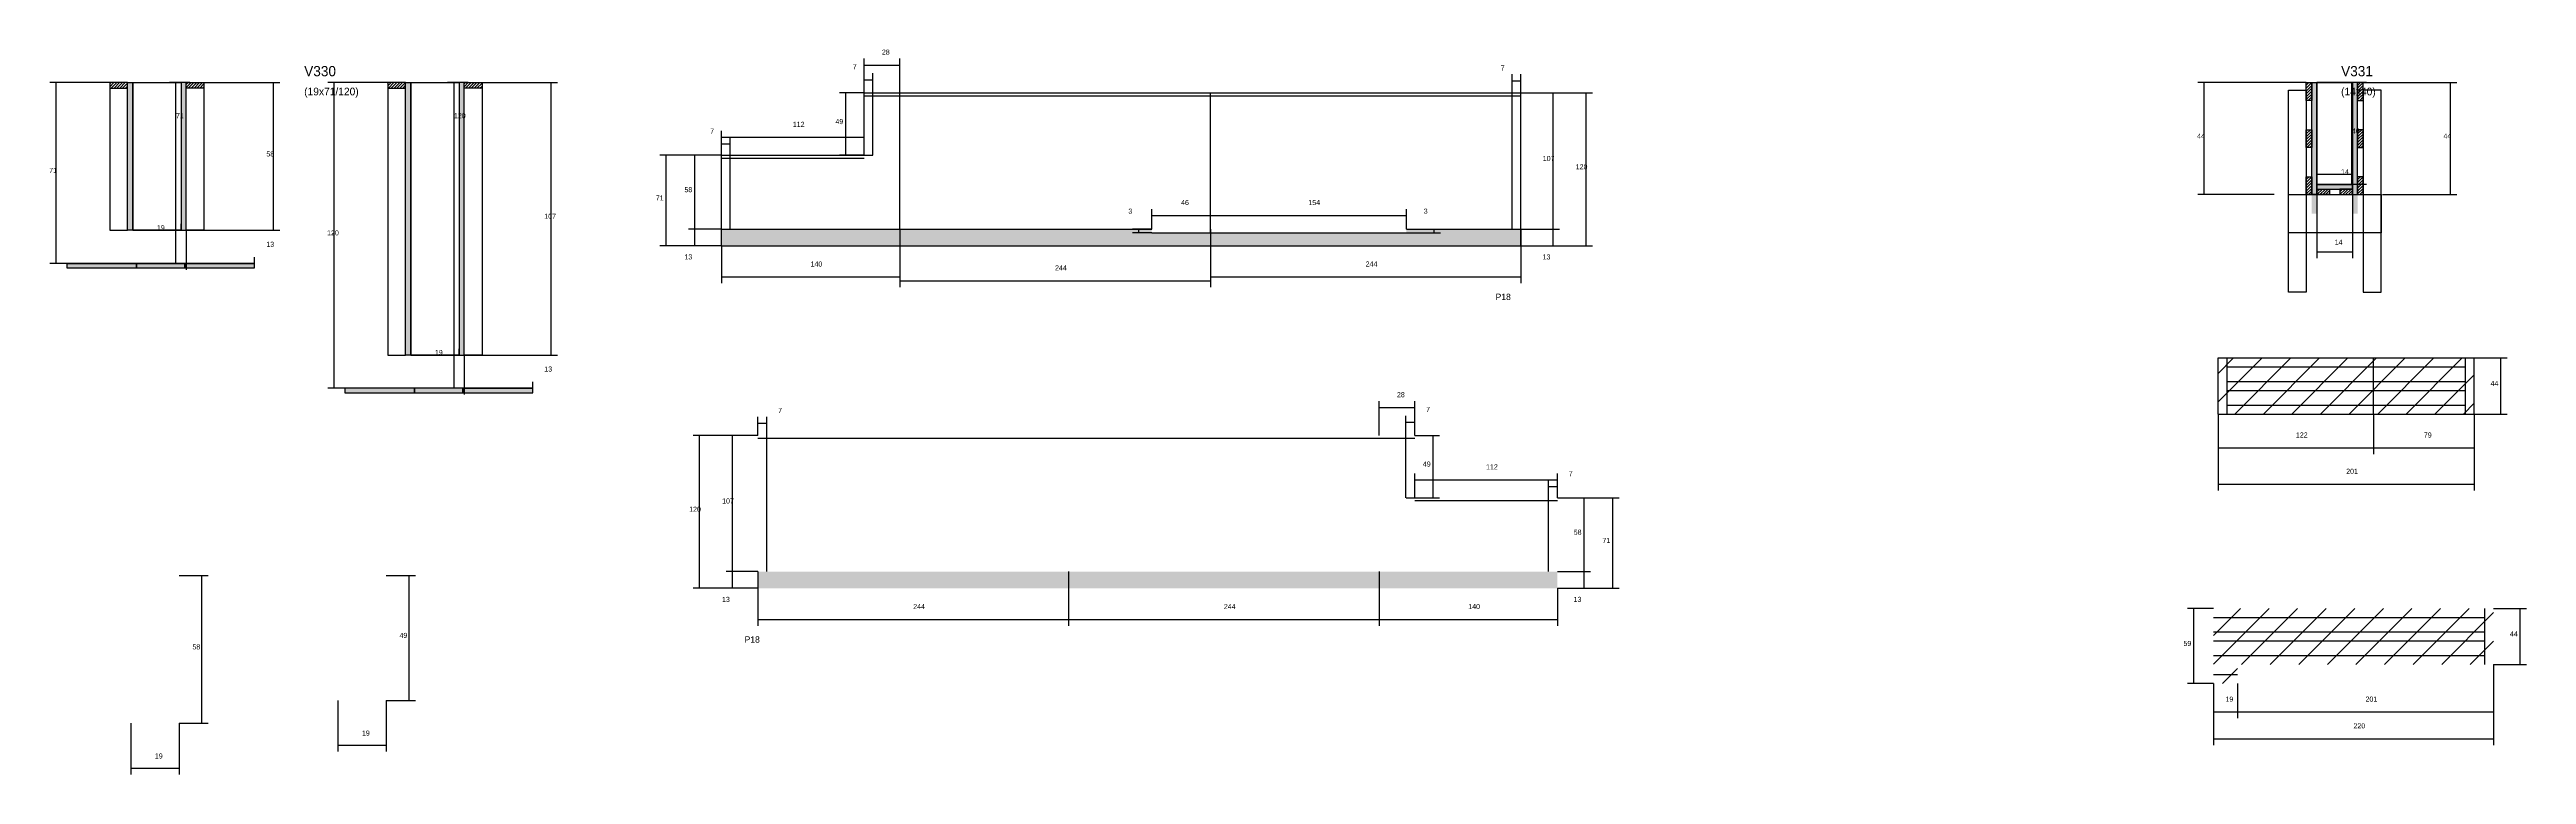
# Model space of a CAD drawing. Header units: metres. Extents: x -65046 to 21926, y -45195 to 1016.
# Drawn here: x 11000 to 12946, y -4943 to -4374 of the extents above; entities that cross this region are included whole.
import ezdxf

# ---------------------------------------------------------------- set-up
doc = ezdxf.new("R2010")
doc.units = ezdxf.units.M
for name, color, linetype in [('CONCRETO', 251, 'Continuous'), ('COTA', 241, 'Continuous'), ('Hachura', 253, 'Continuous'), ('Madeira', 126, 'Continuous'), ('NOMENCLATURA', 7, 'Continuous'), ('Painéis', 200, 'Continuous'), ('REAPROVEITAMENTO', 251, 'Continuous'), ('SARR_2.2x7', 40, 'Continuous'), ('SARR_3.5x7', 81, 'Continuous'), ('Texto Seção', 7, 'Continuous')]:
    doc.layers.add(name, color=color, linetype=linetype)

msp = doc.modelspace()

# ---------------------------------------------------------------- hatches: boundary and pattern name
at = {"layer": 'COTA'}
h = msp.add_hatch(dxfattribs=at)
h.set_pattern_fill('AR-CONC', scale=0.03)
h.paths.add_polyline_path([(12065.8, -4515.1), (12065.8, -4518.1), (12065.8, -4518.1), (11865.8, -4518.1), (11865.8, -4518.1), (11865.8, -4515.1), (11865.8, -4515.1), (11527.8, -4515.1), (11527.8, -4515.1), (11527.8, -4528.1), (11527.8, -4528.1), (12155.8, -4528.1), (12155.8, -4528.1), (12155.8, -4515.1), (12155.8, -4515.1), (12065.8, -4515.1)])
h = msp.add_hatch(dxfattribs=at)
h.set_pattern_fill('AR-CONC', scale=0.03)
h.paths.add_polyline_path([(12184.4, -4797.1), (12184.4, -4784.1), (12184.4, -4784.1), (11556.4, -4784.1), (11556.4, -4784.1), (11556.4, -4797.1), (11556.4, -4797.1), (12184.4, -4797.1)])
at = {"layer": 'Hachura'}
h = msp.add_hatch(dxfattribs=at)
h.set_pattern_fill('ANSI31', scale=0.5)
h.paths.add_polyline_path([(11061.3, -4404.4), (11061.3, -4400), (11061.3, -4400), (11047.3, -4400), (11047.3, -4400), (11047.3, -4404.4), (11047.3, -4404.4), (11061.3, -4404.4)])
h = msp.add_hatch(color=8, dxfattribs=at)
h.dxf.hatch_style = 1
h.paths.add_polyline_path([(11061.3, -4516), (11065.3, -4516), (11065.3, -4516), (11065.3, -4400), (11065.3, -4400), (11061.3, -4400), (11061.3, -4400), (11061.3, -4516)])
h = msp.add_hatch(color=8, dxfattribs=at)
h.dxf.hatch_style = 1
h.paths.add_polyline_path([(11103.3, -4516), (11107.3, -4516), (11107.3, -4516), (11107.3, -4400), (11107.3, -4400), (11103.3, -4400), (11103.3, -4400), (11103.3, -4516)])
h = msp.add_hatch(dxfattribs=at)
h.set_pattern_fill('ANSI31', scale=0.5)
h.paths.add_polyline_path([(11107.3, -4404.4), (11107.3, -4400), (11107.3, -4400), (11121.3, -4400), (11121.3, -4400), (11121.3, -4404.4), (11121.3, -4404.4), (11107.3, -4404.4)])
h = msp.add_hatch(dxfattribs=at)
h.set_pattern_fill('ANSI31', scale=0.5)
h.paths.add_polyline_path([(11279.7, -4404.4), (11279.7, -4400), (11279.7, -4400), (11265.7, -4400), (11265.7, -4400), (11265.7, -4404.4), (11265.7, -4404.4), (11279.7, -4404.4)])
h = msp.add_hatch(color=8, dxfattribs=at)
h.dxf.hatch_style = 1
h.paths.add_polyline_path([(11279.7, -4614), (11283.7, -4614), (11283.7, -4614), (11283.7, -4400), (11283.7, -4400), (11279.7, -4400), (11279.7, -4400), (11279.7, -4614)])
h = msp.add_hatch(color=8, dxfattribs=at)
h.dxf.hatch_style = 1
h.paths.add_polyline_path([(11321.7, -4614), (11325.7, -4614), (11325.7, -4614), (11325.7, -4400), (11325.7, -4400), (11321.7, -4400), (11321.7, -4400), (11321.7, -4614)])
h = msp.add_hatch(dxfattribs=at)
h.set_pattern_fill('ANSI31', scale=0.5)
h.paths.add_polyline_path([(11325.7, -4404.4), (11325.7, -4400), (11325.7, -4400), (11339.7, -4400), (11339.7, -4400), (11339.7, -4404.4), (11339.7, -4404.4), (11325.7, -4404.4)])
h = msp.add_hatch(dxfattribs=at)
h.set_pattern_fill('ANSI31', scale=0.5)
h.paths.add_polyline_path([(12777, -4414), (12772.6, -4414), (12772.6, -4414), (12772.6, -4400), (12772.6, -4400), (12777, -4400), (12777, -4400), (12777, -4414)])
h = msp.add_hatch(color=8, dxfattribs=at)
h.dxf.hatch_style = 1
h.paths.add_polyline_path([(12781, -4400), (12777, -4400), (12777, -4400), (12777, -4503), (12777, -4503), (12781, -4503), (12781, -4503), (12781, -4400)])
h = msp.add_hatch(color=8, dxfattribs=at)
h.dxf.hatch_style = 1
h.paths.add_polyline_path([(12813, -4400), (12809, -4400), (12809, -4400), (12809, -4503), (12809, -4503), (12813, -4503), (12813, -4503), (12813, -4400)])
h = msp.add_hatch(dxfattribs=at)
h.set_pattern_fill('ANSI31', scale=0.5)
h.paths.add_polyline_path([(12813, -4414), (12817.4, -4414), (12817.4, -4414), (12817.4, -4400), (12817.4, -4400), (12813, -4400), (12813, -4400), (12813, -4414)])
h = msp.add_hatch(dxfattribs=at)
h.set_pattern_fill('ANSI31', scale=0.5)
h.paths.add_polyline_path([(12777, -4451), (12772.6, -4451), (12772.6, -4451), (12772.6, -4437), (12772.6, -4437), (12777, -4437), (12777, -4437), (12777, -4451)])
h = msp.add_hatch(dxfattribs=at)
h.set_pattern_fill('ANSI31', scale=0.5)
h.paths.add_polyline_path([(12813, -4451), (12817.4, -4451), (12817.4, -4451), (12817.4, -4437), (12817.4, -4437), (12813, -4437), (12813, -4437), (12813, -4451)])
h = msp.add_hatch(dxfattribs=at)
h.set_pattern_fill('ANSI31', scale=0.5)
h.paths.add_polyline_path([(12777, -4488), (12772.6, -4488), (12772.6, -4488), (12772.6, -4474), (12772.6, -4474), (12777, -4474), (12777, -4474), (12777, -4488)])
h = msp.add_hatch(dxfattribs=at)
h.set_pattern_fill('ANSI31', scale=0.5)
h.paths.add_polyline_path([(12813, -4488), (12817.4, -4488), (12817.4, -4488), (12817.4, -4474), (12817.4, -4474), (12813, -4474), (12813, -4474), (12813, -4488)])
h = msp.add_hatch(color=8, dxfattribs=at)
h.dxf.hatch_style = 1
h.paths.add_polyline_path([(12809, -4483.6), (12809, -4480), (12809, -4480), (12781, -4480), (12781, -4480), (12781, -4483.6), (12781, -4483.6), (12809, -4483.6)])
h = msp.add_hatch(dxfattribs=at)
h.set_pattern_fill('ANSI31', scale=0.5)
h.paths.add_polyline_path([(12781, -4488), (12781, -4483.6), (12781, -4483.6), (12791, -4483.6), (12791, -4483.6), (12791, -4488), (12791, -4488), (12781, -4488)])
h = msp.add_hatch(dxfattribs=at)
h.set_pattern_fill('ANSI31', scale=0.5)
h.paths.add_polyline_path([(12809, -4488), (12809, -4483.6), (12809, -4483.6), (12799, -4483.6), (12799, -4483.6), (12799, -4488), (12799, -4488), (12809, -4488)])
h = msp.add_hatch(color=8, dxfattribs=at)
h.dxf.hatch_style = 1
h.paths.add_polyline_path([(11068.3, -4545.6), (11068.3, -4542), (11068.3, -4542), (11013.5, -4542), (11013.5, -4542), (11013.5, -4545.6), (11013.5, -4545.6), (11068.3, -4545.6)])
h = msp.add_hatch(color=8, dxfattribs=at)
h.dxf.hatch_style = 1
h.paths.add_polyline_path([(11106.3, -4545.6), (11106.3, -4542), (11106.3, -4542), (11068.3, -4542), (11068.3, -4542), (11068.3, -4545.6), (11068.3, -4545.6), (11106.3, -4545.6)])
h = msp.add_hatch(color=8, dxfattribs=at)
h.dxf.hatch_style = 1
h.paths.add_polyline_path([(11161.1, -4545.6), (11161.1, -4542), (11161.1, -4542), (11106.3, -4542), (11106.3, -4542), (11106.3, -4545.6), (11106.3, -4545.6), (11161.1, -4545.6)])
h = msp.add_hatch(color=8, dxfattribs=at)
h.dxf.hatch_style = 1
h.paths.add_polyline_path([(11286.7, -4643.6), (11286.7, -4640), (11286.7, -4640), (11231.9, -4640), (11231.9, -4640), (11231.9, -4643.6), (11231.9, -4643.6), (11286.7, -4643.6)])
h = msp.add_hatch(color=8, dxfattribs=at)
h.dxf.hatch_style = 1
h.paths.add_polyline_path([(11324.7, -4643.6), (11324.7, -4640), (11324.7, -4640), (11286.7, -4640), (11286.7, -4640), (11286.7, -4643.6), (11286.7, -4643.6), (11324.7, -4643.6)])
h = msp.add_hatch(color=8, dxfattribs=at)
h.dxf.hatch_style = 1
h.paths.add_polyline_path([(11379.5, -4643.6), (11379.5, -4640), (11379.5, -4640), (11324.7, -4640), (11324.7, -4640), (11324.7, -4643.6), (11324.7, -4643.6), (11379.5, -4643.6)])
at = {"layer": 'REAPROVEITAMENTO'}
h = msp.add_hatch(dxfattribs=at)
h.set_pattern_fill('ANSI31', scale=5)
h.paths.add_polyline_path([(12904.5, -4660.3), (12904.5, -4616.3), (12904.5, -4616.3), (12703.5, -4616.3), (12703.5, -4616.3), (12703.5, -4660.3), (12703.5, -4660.3), (12904.5, -4660.3)])
h = msp.add_hatch(dxfattribs=at)
h.set_pattern_fill('ANSI31', scale=5)
h.paths.add_polyline_path([(12718.7, -4872), (12718.7, -4857), (12718.7, -4857), (12919.7, -4857), (12919.7, -4857), (12919.7, -4813), (12919.7, -4813), (12699.7, -4813), (12699.7, -4813), (12699.7, -4872), (12699.7, -4872), (12718.7, -4872)])

# ---------------------------------------------------------------- linework, layer by layer
at = {"layer": 'CONCRETO'}
for points in [[(11065.3, -4400), (11065.3, -4400), (11103.3, -4400), (11103.3, -4428), (11103.3, -4428), (11103.3, -4516), (11065.3, -4516), (11065.3, -4400)], [(11283.7, -4400), (11283.7, -4400), (11321.7, -4400), (11321.7, -4428), (11321.7, -4428), (11321.7, -4614), (11283.7, -4614), (11283.7, -4400)], [(12781, -4400), (12781, -4400), (12809, -4400), (12809, -4428), (12809, -4428), (12809, -4480), (12781, -4480), (12781, -4400)], [(12781, -4480), (12809, -4480), (12809, -4400), (12781, -4400)]]:
    msp.add_lwpolyline(points, close=True, dxfattribs=at)
at = {"layer": 'COTA'}
for p, q in [((11639.8, -4408.1), (11639.8, -4392.7)), ((11646.8, -4408.1), (11646.8, -4392.7)), ((12148.8, -4408.1), (12148.8, -4393.5)), ((12155.8, -4408.1), (12155.8, -4393.5)), ((11061.3, -4400), (11000.2, -4400)), ((11005.2, -4542), (11005.2, -4400)), ((11110.3, -4400), (11094.3, -4400)), ((11099.3, -4542), (11099.3, -4400)), ((11107.3, -4400), (11180.8, -4400)), ((11175.8, -4516), (11175.8, -4400)), ((11279.7, -4400), (11218.5, -4400)), ((11223.5, -4640), (11223.5, -4400)), ((11328.7, -4400), (11312.7, -4400)), ((11317.7, -4640), (11317.7, -4400)), ((11325.7, -4400), (11399.1, -4400)), ((11394.1, -4614), (11394.1, -4400)), ((11639.8, -4397.7), (11646.8, -4397.7)), ((12148.8, -4398.5), (12155.8, -4398.5)), ((12772.6, -4400), (12687.4, -4400)), ((12692.4, -4488), (12692.4, -4400)), ((12820, -4400), (12803.5, -4400)), ((12808.5, -4480), (12808.5, -4400)), ((12817, -4400), (12890.9, -4400)), ((12885.9, -4488), (12885.9, -4400)), ((11527.7, -4457.1), (11527.7, -4443.2)), ((11527.7, -4448.2), (11534.7, -4448.2)), ((11534.7, -4457.1), (11534.7, -4443.2)), ((11527.8, -4457.1), (11501.9, -4457.1)), ((11506.9, -4515.1), (11506.9, -4457.1)), ((12781, -4488), (12781, -4467)), ((12781, -4472), (12809, -4472)), ((12809, -4488), (12809, -4467)), ((12747.4, -4488), (12687.4, -4488)), ((12781, -4488), (12781, -4537.8)), ((12820, -4480), (12803.5, -4480)), ((12809, -4488), (12809, -4537.8)), ((12832.6, -4488), (12890.9, -4488)), ((11065.3, -4516), (11065.3, -4511)), ((11103.3, -4516), (11103.3, -4511)), ((11065.3, -4516), (11103.3, -4516)), ((11107.3, -4516), (11180.8, -4516)), ((11107.3, -4516), (11107.3, -4547)), ((11527.8, -4515.1), (11501.9, -4515.1)), ((12781, -4532.8), (12809, -4532.8)), ((11013.5, -4542), (11000.2, -4542)), ((11110.3, -4542), (11094.3, -4542)), ((11107.3, -4542), (11161.1, -4542)), ((11161.1, -4542), (11161.1, -4537)), ((11283.7, -4614), (11283.7, -4609)), ((11321.7, -4614), (11321.7, -4609)), ((11283.7, -4614), (11321.7, -4614)), ((11325.7, -4614), (11399.1, -4614)), ((11325.7, -4614), (11325.7, -4645)), ((12904.5, -4616.3), (12930.4, -4616.3)), ((12925.4, -4660.3), (12925.4, -4616.3)), ((11231.9, -4640), (11218.5, -4640)), ((11328.7, -4640), (11312.7, -4640)), ((11325.7, -4640), (11379.5, -4640)), ((11379.5, -4640), (11379.5, -4635)), ((11556.4, -4677.1), (11556.4, -4662.6)), ((11556.4, -4667.6), (11563.4, -4667.6)), ((11563.4, -4677.1), (11563.4, -4662.6)), ((12065.4, -4677.1), (12065.4, -4661.7)), ((12065.4, -4666.7), (12072.4, -4666.7)), ((12072.4, -4677.1), (12072.4, -4661.7)), ((12703.5, -4660.3), (12703.5, -4691.9)), ((12703.5, -4660.3), (12703.5, -4720.4)), ((12825.5, -4660.3), (12825.5, -4691.9)), ((12825.5, -4660.3), (12825.5, -4691.9)), ((12904.5, -4660.3), (12904.5, -4691.9)), ((12904.5, -4660.3), (12904.5, -4720.4)), ((12904.5, -4660.3), (12930.4, -4660.3)), ((12703.5, -4686.9), (12825.5, -4686.9)), ((12825.5, -4686.9), (12904.5, -4686.9)), ((12177.5, -4726.1), (12177.5, -4712.2)), ((12177.5, -4717.2), (12184.5, -4717.2)), ((12184.4, -4726.1), (12210.3, -4726.1)), ((12184.5, -4726.1), (12184.5, -4712.2)), ((12205.3, -4784.1), (12205.3, -4726.1)), ((12703.5, -4715.4), (12904.5, -4715.4)), ((12184.4, -4784.1), (12210.3, -4784.1)), ((11101.7, -4787.2), (11124.7, -4787.2)), ((11119.7, -4903.2), (11119.7, -4787.2)), ((11264.4, -4787.2), (11287.4, -4787.2)), ((11282.4, -4885.2), (11282.4, -4787.2)), ((12699.7, -4813), (12679.3, -4813)), ((12684.3, -4872), (12684.3, -4813)), ((12919.7, -4857), (12919.7, -4920.3)), ((12919.7, -4857), (12919.7, -4899.3)), ((12699.7, -4872), (12679.3, -4872)), ((12699.7, -4872), (12699.7, -4920.3)), ((12699.7, -4872), (12699.7, -4899.3)), ((12718.7, -4872), (12718.7, -4899.3)), ((12718.7, -4872), (12718.7, -4899.3)), ((11226.4, -4885.2), (11226.4, -4925.4)), ((11264.4, -4885.2), (11264.4, -4925.4)), ((11264.4, -4885.2), (11287.4, -4885.2)), ((12699.7, -4894.3), (12718.7, -4894.3)), ((12718.7, -4894.3), (12919.7, -4894.3)), ((11063.8, -4903.2), (11063.8, -4943.4)), ((11101.7, -4903.2), (11101.7, -4943.4)), ((11101.7, -4903.2), (11124.7, -4903.2)), ((11226.4, -4920.4), (11264.4, -4920.4)), ((12699.7, -4915.3), (12919.7, -4915.3)), ((11063.8, -4938.4), (11101.7, -4938.4))]:
    msp.add_line(p, q, dxfattribs=at)
at = {"layer": 'Madeira'}
for points in [[(11061.3, -4404.4), (11061.3, -4400), (11047.3, -4400), (11047.3, -4404.4)], [(11061.3, -4400), (11047.3, -4400), (11047.3, -4516), (11061.3, -4516)], [(11107.3, -4404.4), (11107.3, -4400), (11121.3, -4400), (11121.3, -4404.4)], [(11107.3, -4400), (11121.3, -4400), (11121.3, -4516), (11107.3, -4516)], [(11279.7, -4404.4), (11279.7, -4400), (11265.7, -4400), (11265.7, -4404.4)], [(11279.7, -4400), (11265.7, -4400), (11265.7, -4614), (11279.7, -4614)], [(11325.7, -4404.4), (11325.7, -4400), (11339.7, -4400), (11339.7, -4404.4)], [(11325.7, -4400), (11339.7, -4400), (11339.7, -4614), (11325.7, -4614)], [(12777, -4414), (12772.6, -4414), (12772.6, -4400), (12777, -4400)], [(12813, -4414), (12817.4, -4414), (12817.4, -4400), (12813, -4400)], [(12777, -4451), (12772.6, -4451), (12772.6, -4437), (12777, -4437)], [(12813, -4451), (12817.4, -4451), (12817.4, -4437), (12813, -4437)], [(12777, -4488), (12772.6, -4488), (12772.6, -4474), (12777, -4474)], [(12813, -4488), (12817.4, -4488), (12817.4, -4474), (12813, -4474)], [(12781, -4488), (12781, -4483.6), (12791, -4483.6), (12791, -4488)], [(12809, -4488), (12809, -4483.6), (12799, -4483.6), (12799, -4488)]]:
    msp.add_lwpolyline(points, close=True, dxfattribs=at)
at = {"layer": 'Painéis'}
for p, q in [((11639.8, -4408.1), (11639.8, -4381.2)), ((11639.8, -4386.2), (11667.8, -4386.2)), ((11667.8, -4408.1), (11667.8, -4381.2)), ((11639.8, -4408.1), (11620.5, -4408.1)), ((11625.5, -4457.1), (11625.5, -4408.1)), ((11639.8, -4408.1), (12155.8, -4408.1)), ((11639.8, -4457.1), (11639.8, -4408.1)), ((11667.8, -4515.1), (11667.8, -4408.1)), ((11911.8, -4518.1), (11911.8, -4408.1)), ((12155.8, -4515.1), (12155.8, -4408.1)), ((12155.8, -4408.1), (12186, -4408.1)), ((12155.8, -4408.1), (12211.9, -4408.1)), ((12181, -4515.1), (12181, -4408.1)), ((12206.9, -4528.1), (12206.9, -4408.1)), ((12781, -4488), (12781, -4400)), ((12809, -4488), (12809, -4400)), ((11527.8, -4457.1), (11527.8, -4437.9)), ((11527.8, -4442.9), (11639.8, -4442.9)), ((11639.8, -4457.1), (11639.8, -4437.9)), ((11527.8, -4457.1), (11479.3, -4457.1)), ((11484.3, -4528.1), (11484.3, -4457.1)), ((11527.8, -4457.1), (11639.8, -4457.1)), ((11527.8, -4515.1), (11527.8, -4457.1)), ((11639.8, -4457.1), (11620.5, -4457.1)), ((12781, -4480), (12809, -4480)), ((12781, -4483.6), (12781, -4480)), ((12809, -4483.6), (12809, -4480)), ((11865.8, -4515.1), (11865.8, -4499.3)), ((11865.8, -4504.3), (11911.8, -4504.3)), ((11911.8, -4515.1), (11911.8, -4499.3)), ((11911.8, -4518.1), (11911.8, -4499.3)), ((11911.8, -4504.3), (12065.8, -4504.3)), ((12065.8, -4515.1), (12065.8, -4499.3)), ((11527.8, -4528.1), (11479.3, -4528.1)), ((11527.8, -4515.1), (11501.9, -4515.1)), ((11527.8, -4528.1), (11501.9, -4528.1)), ((11506.9, -4528.1), (11506.9, -4515.1)), ((11527.8, -4515.1), (11865.8, -4515.1)), ((11527.8, -4528.1), (11527.8, -4515.1)), ((11527.8, -4528.1), (12155.8, -4528.1)), ((11527.8, -4528.1), (11527.8, -4557.6)), ((11667.8, -4515.1), (11667.8, -4557.6)), ((11667.8, -4515.1), (11667.8, -4560.6)), ((11865.8, -4515.1), (11850.7, -4515.1)), ((11865.8, -4518.1), (11850.7, -4518.1)), ((11855.7, -4518.1), (11855.7, -4515.1)), ((11865.8, -4518.1), (12065.8, -4518.1)), ((11911.8, -4515.1), (11911.8, -4557.6)), ((11911.8, -4518.1), (11911.8, -4560.6)), ((12065.8, -4515.1), (12155.8, -4515.1)), ((12065.8, -4515.1), (12092.7, -4515.1)), ((12065.8, -4518.1), (12092.7, -4518.1)), ((12087.7, -4518.1), (12087.7, -4515.1)), ((12155.8, -4528.1), (12155.8, -4515.1)), ((12155.8, -4515.1), (12186, -4515.1)), ((12155.8, -4515.1), (12186, -4515.1)), ((12155.8, -4515.1), (12155.8, -4557.6)), ((12155.8, -4528.1), (12186, -4528.1)), ((12155.8, -4528.1), (12211.9, -4528.1)), ((12181, -4528.1), (12181, -4515.1)), ((11013.5, -4542), (11068.3, -4542)), ((11068.3, -4542), (11106.3, -4542)), ((11106.3, -4542), (11161.1, -4542)), ((11527.8, -4552.6), (11667.8, -4552.6)), ((11911.8, -4552.6), (12155.8, -4552.6)), ((11667.8, -4555.6), (11911.8, -4555.6)), ((12703.5, -4616.3), (12904.5, -4616.3)), ((12703.5, -4660.3), (12703.5, -4616.3)), ((12825.5, -4660.3), (12825.5, -4616.3)), ((12904.5, -4660.3), (12904.5, -4616.3)), ((12044.4, -4677.1), (12044.4, -4650.2)), ((12044.4, -4655.2), (12072.4, -4655.2)), ((12072.4, -4677.1), (12072.4, -4650.2)), ((12703.5, -4660.3), (12904.5, -4660.3)), ((11556.4, -4677.1), (11505.6, -4677.1)), ((11510.6, -4797.1), (11510.6, -4677.1)), ((11556.4, -4677.1), (11531.4, -4677.1)), ((11536.4, -4784.1), (11536.4, -4677.1)), ((12072.4, -4677.1), (12091.8, -4677.1)), ((12086.8, -4726.1), (12086.8, -4677.1)), ((12072.4, -4726.1), (12072.4, -4706.9)), ((12184.4, -4726.1), (12184.4, -4706.9)), ((12072.4, -4711.9), (12184.4, -4711.9)), ((12072.4, -4726.1), (12091.8, -4726.1)), ((12184.4, -4726.1), (12232.9, -4726.1)), ((12227.9, -4797.1), (12227.9, -4726.1)), ((11556.4, -4784.1), (11531.4, -4784.1)), ((11556.4, -4784.1), (11531.4, -4784.1)), ((11536.4, -4797.1), (11536.4, -4784.1)), ((11556.4, -4784.1), (11556.4, -4826.6)), ((11800.4, -4784.1), (11800.4, -4826.6)), ((11800.4, -4784.1), (11800.4, -4826.6)), ((12044.4, -4784.1), (12044.4, -4826.6)), ((12044.4, -4784.1), (12044.4, -4826.6)), ((12184.4, -4784.1), (12210.3, -4784.1)), ((12205.3, -4797.1), (12205.3, -4784.1)), ((11556.4, -4797.1), (11505.6, -4797.1)), ((11556.4, -4797.1), (11531.4, -4797.1)), ((12184.4, -4797.1), (12210.3, -4797.1)), ((12184.4, -4797.1), (12232.9, -4797.1)), ((12184.4, -4797.1), (12184.4, -4826.6)), ((11556.4, -4821.6), (11800.4, -4821.6)), ((11800.4, -4821.6), (12044.4, -4821.6)), ((12044.4, -4821.6), (12184.4, -4821.6)), ((12919.7, -4813), (12945.6, -4813)), ((12940.6, -4857), (12940.6, -4813)), ((12919.7, -4857), (12945.6, -4857))]:
    msp.add_line(p, q, dxfattribs=at)
for points in [[(11061.3, -4400), (11065.3, -4400), (11065.3, -4516), (11061.3, -4516)], [(11107.3, -4400), (11103.3, -4400), (11103.3, -4516), (11107.3, -4516)], [(11279.7, -4400), (11283.7, -4400), (11283.7, -4614), (11279.7, -4614)], [(11325.7, -4400), (11321.7, -4400), (11321.7, -4614), (11325.7, -4614)], [(12777, -4400), (12781, -4400), (12781, -4488), (12777, -4488)], [(12813, -4400), (12809, -4400), (12809, -4488), (12813, -4488)], [(12809, -4483.6), (12809, -4480), (12781, -4480), (12781, -4483.6)], [(11068.3, -4545.6), (11068.3, -4542), (11013.5, -4542), (11013.5, -4545.6)], [(11106.3, -4545.6), (11106.3, -4542), (11068.3, -4542), (11068.3, -4545.6)], [(11161.1, -4545.6), (11161.1, -4542), (11106.3, -4542), (11106.3, -4545.6)], [(11286.7, -4643.6), (11286.7, -4640), (11231.9, -4640), (11231.9, -4643.6)], [(11324.7, -4643.6), (11324.7, -4640), (11286.7, -4640), (11286.7, -4643.6)], [(11379.5, -4643.6), (11379.5, -4640), (11324.7, -4640), (11324.7, -4643.6)]]:
    msp.add_lwpolyline(points, close=True, dxfattribs=at)
at = {"layer": 'SARR_2.2x7'}
for p, q in [((11639.8, -4410.3), (11667.8, -4410.3)), ((11646.8, -4457.1), (11646.8, -4408.1)), ((11667.8, -4410.3), (11911.8, -4410.3)), ((11911.8, -4410.3), (12155.8, -4410.3)), ((12148.8, -4515.1), (12148.8, -4408.1)), ((11527.8, -4459.3), (11639.8, -4459.3)), ((11534.7, -4515.1), (11534.7, -4457.1)), ((11639.8, -4457.1), (11646.7, -4457.1)), ((12710.5, -4660.3), (12710.5, -4616.3)), ((12710.5, -4623.3), (12825.5, -4623.3)), ((12825.5, -4623.3), (12897.6, -4623.3)), ((12897.6, -4660.3), (12897.6, -4616.3)), ((12710.5, -4634.8), (12825.5, -4634.8)), ((12710.5, -4641.8), (12825.5, -4641.8)), ((12825.5, -4634.8), (12897.6, -4634.8)), ((12825.5, -4641.8), (12897.6, -4641.8)), ((12710.5, -4653.3), (12825.5, -4653.3)), ((12825.5, -4653.3), (12897.6, -4653.3)), ((11556.4, -4679.3), (11800.4, -4679.3)), ((11563.4, -4784.1), (11563.4, -4677.1)), ((11800.4, -4679.3), (12044.4, -4679.3)), ((12044.4, -4679.3), (12072.4, -4679.3)), ((12065.4, -4726.1), (12065.4, -4677.1)), ((12065.5, -4726.1), (12072.4, -4726.1)), ((12177.5, -4784.1), (12177.5, -4726.1)), ((12072.4, -4728.3), (12184.4, -4728.3)), ((12699.7, -4820), (12821.7, -4820)), ((12821.7, -4820), (12912.8, -4820)), ((12912.8, -4857), (12912.8, -4813)), ((12699.7, -4831.5), (12821.7, -4831.5)), ((12699.7, -4838.5), (12821.7, -4838.5)), ((12821.7, -4831.5), (12912.8, -4831.5)), ((12821.7, -4838.5), (12912.8, -4838.5)), ((12699.7, -4850), (12821.7, -4850)), ((12821.7, -4850), (12912.8, -4850)), ((12699.7, -4865), (12718.7, -4865))]:
    msp.add_line(p, q, dxfattribs=at)
at = {"layer": 'SARR_3.5x7'}
for points in [[(12758.6, -4406), (12772.6, -4406), (12772.6, -4564.5), (12758.6, -4564.5)], [(12831.4, -4406), (12817.4, -4406), (12817.4, -4564.5), (12831.4, -4564.5)], [(12758.6, -4488), (12831.4, -4488), (12831.4, -4518.1), (12758.6, -4518.1)]]:
    msp.add_lwpolyline(points, close=True, dxfattribs=at)

# ---------------------------------------------------------------- texts
at = {"layer": 'COTA'}
for s, p in [('7', (11630.9, -4389.6)), ('7', (12139.9, -4390.5)), ('71', (11099.3, -4428)), ('120', (11317.7, -4428)), ('40', (12808.5, -4440)), ('58', (11170.3, -4458)), ('7', (11518.9, -4440.1)), ('44', (12686.9, -4444)), ('44', (12880.4, -4444)), ('71', (10999.7, -4471)), ('14', (12800, -4472)), ('58', (11498.7, -4486.1)), ('19', (11084.3, -4516)), ('107', (11388.6, -4507)), ('13', (11170.3, -4529)), ('120', (11218, -4520)), ('14', (12795, -4527.3)), ('19', (11302.7, -4614)), ('13', (11388.6, -4627)), ('44', (12917.4, -4638.3)), ('7', (11572.3, -4659.5)), ('7', (12081.3, -4658.7)), ('122', (12764.5, -4678.8)), ('79', (12865, -4678.8)), ('7', (12193.3, -4709.2)), ('201', (12804, -4707.3)), ('58', (12197.2, -4755.1)), ('58', (11112.2, -4845.2)), ('49', (11274.9, -4836.2)), ('59', (12676.2, -4842.5)), ('19', (12709.2, -4886.3)), ('201', (12819.2, -4886.2)), ('19', (11245.4, -4912.9)), ('220', (12809.7, -4907.2)), ('19', (11082.7, -4930.9))]:
    msp.add_text(s, height=4, dxfattribs=at).set_placement(p)
at = {"layer": 'NOMENCLATURA'}
for p in [(12135.9, -4570.8), (11546, -4839.9)]:
    msp.add_text('P18', height=5, dxfattribs=at).set_placement(p)
at = {"layer": 'Painéis'}
for s, p in [('28', (11653.8, -4378.1)), ('112', (11583.8, -4434.8)), ('49', (11617.3, -4432.6)), ('107', (12172.9, -4461.6)), ('120', (12198.8, -4468.1)), ('71', (11476.2, -4492.6)), ('46', (11888.8, -4496.2)), ('154', (11988.8, -4496.2)), ('3', (11847.4, -4503)), ('3', (12079.4, -4503)), ('13', (11498.7, -4538.9)), ('140', (11597.8, -4544.5)), ('244', (11789.8, -4547.5)), ('244', (12033.8, -4544.5)), ('13', (12172.8, -4538.9)), ('28', (12058.4, -4647.1)), ('49', (12078.7, -4701.6)), ('112', (12128.4, -4703.8)), ('107', (11528.3, -4730.6)), ('120', (11502.4, -4737.1)), ('71', (12219.8, -4761.6)), ('13', (11528.2, -4807.9)), ('13', (12197.1, -4807.9)), ('244', (11678.4, -4813.5)), ('244', (11922.4, -4813.5)), ('140', (12114.4, -4813.5)), ('44', (12932.6, -4835))]:
    msp.add_text(s, height=4, dxfattribs=at).set_placement(p)
at = {"layer": 'Texto Seção'}
for s, height, p in [('V330', 8, (11200, -4395)), ('V331', 8, (12800, -4395)), ('(19x71/120)', 6, (11200, -4410)), ('(14x40)', 6, (12800, -4410))]:
    msp.add_text(s, height=height, dxfattribs=at).set_placement(p)

doc.saveas('drawing.dxf')
